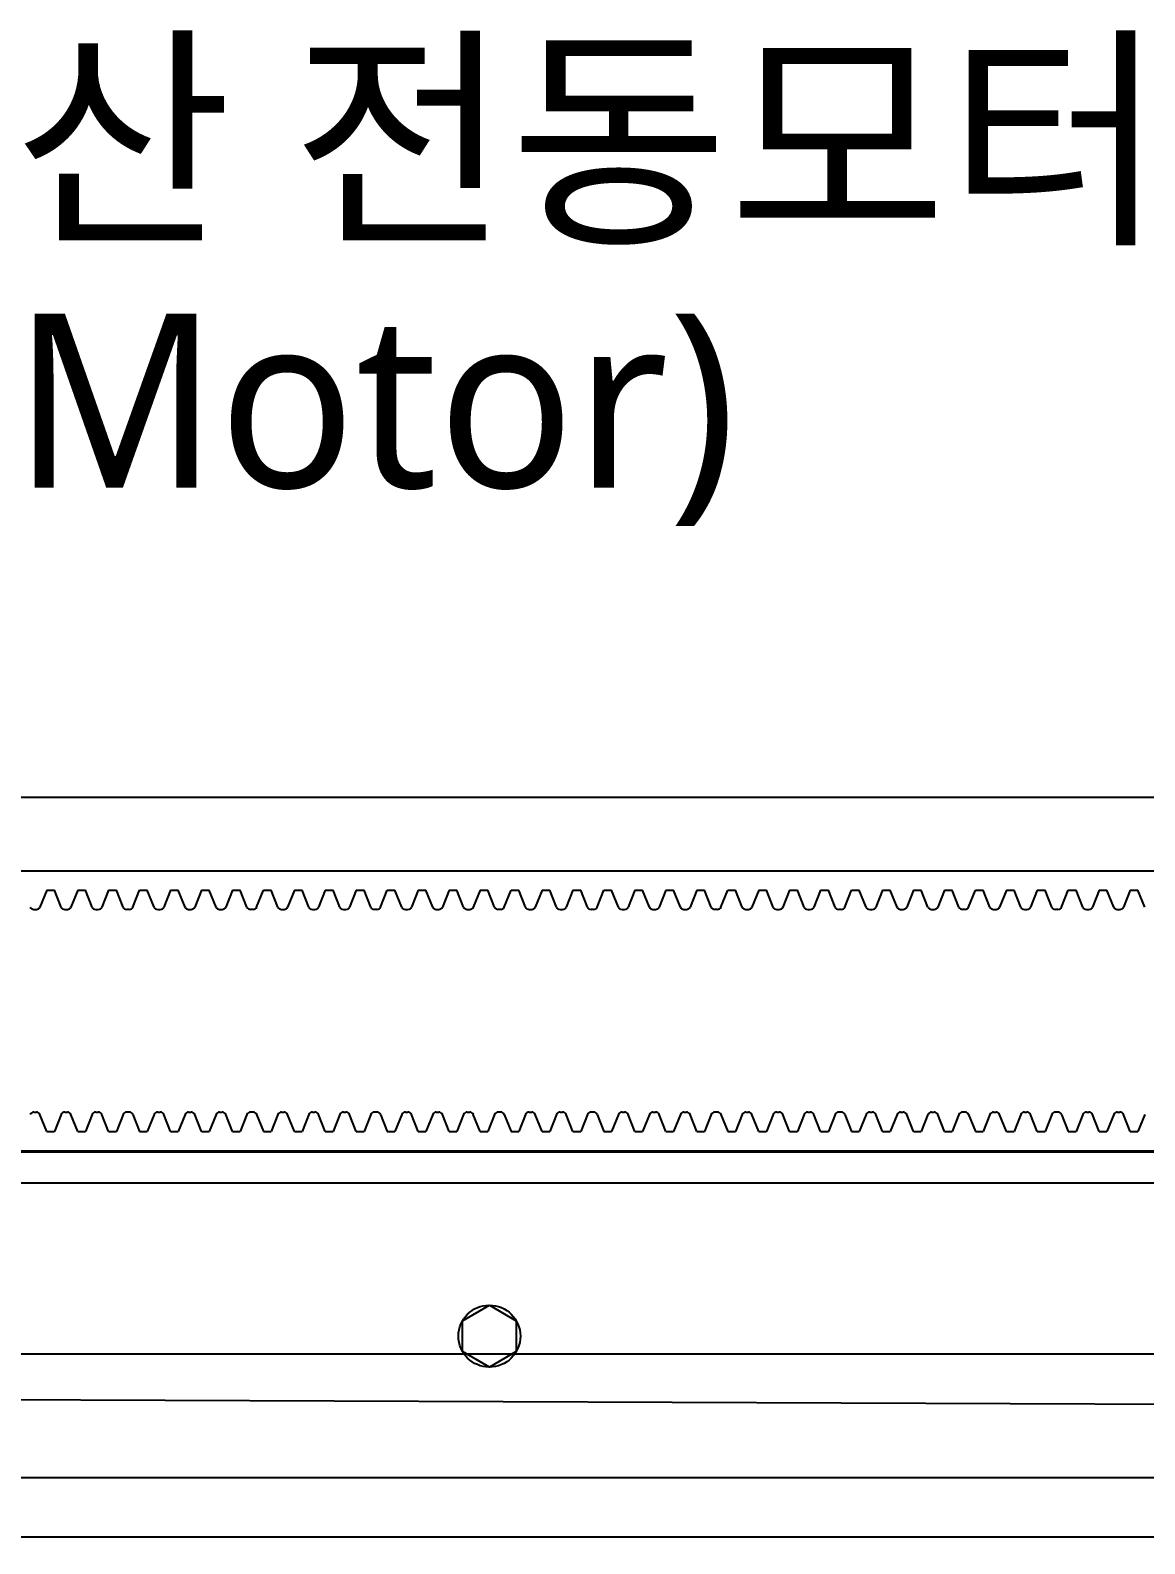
# Model space of a CAD drawing. Header units: millimetres. Extents: x 232323 to 272954, y -5343 to 8721.
# Drawn here: x 233613.2 to 233901.2, y 7480.5 to 7871.9 of the extents above; entities that cross this region are included whole.
import ezdxf
from ezdxf.enums import TextEntityAlignment as Align

# ---------------------------------------------------------------- set-up
doc = ezdxf.new("R2010")
doc.units = ezdxf.units.MM
doc.header["$MEASUREMENT"] = 0
doc.layers.get('0').update_dxf_attribs({"linetype": 'CONTINUOUS'})
doc.layers.add('A-DIMS', color=7, linetype='CONTINUOUS', lineweight=25)
doc.layers.add('A-MKXS-TEXT1', color=3, linetype='CONTINUOUS', lineweight=25)
doc.styles.add('HY울릉도L', font='')
doc.styles.add('맑은고딕', font='malgun.ttf')
doc.styles.get('HY울릉도L').set_extended_font_data('HYwulM')
doc.dimstyles.new('CDIM', dxfattribs={"dimtxt": 3, "dimasz": 1.5, "dimexe": 2, "dimexo": 1, "dimgap": 1, "dimtad": 1, "dimdec": 0, "dimrnd": 0.5, "dimzin": 0, "dimdsep": 32, "dimlunit": 6, "dimtxsty": 'HY울릉도L', "dimblk1": '_CIDOT', "dimblk2": '_CIDOT', "dimsah": 1, "dimcen": 5.5, "dimclrd": 2, "dimclre": 2, "dimclrt": 7, "dimadec": 0, "dimazin": 0, "dimtfac": 1, "dimtdec": 0, "dimtix": 1, "dimtmove": 2, "dimatfit": 1, "dimldrblk": '_CIDOT', "dimfxl": 1, "dimtolj": 1, "dimtzin": 0, "dimlwd": -1, "dimarcsym": 0})

# ---------------------------------------------------------------- blocks, each defined once
blk = doc.blocks.new('sd motor')
at = {"color": 253}
for p, q in [((1929825.98, 125822.42), (1930306.14, 125822.42)), ((1929935.82, 125817.42), (1929934.07, 125813.05)), ((1929935.82, 125817.42), (1929937.82, 125817.42)), ((1929939.57, 125813.05), (1929937.82, 125817.42)), ((1929943.82, 125817.42), (1929942.07, 125813.05)), ((1929943.82, 125817.42), (1929945.82, 125817.42)), ((1929947.57, 125813.05), (1929945.82, 125817.42)), ((1929951.82, 125817.42), (1929950.07, 125813.05)), ((1929951.82, 125817.42), (1929953.82, 125817.42)), ((1929955.57, 125813.05), (1929953.82, 125817.42)), ((1929958.07, 125813.05), (1929959.82, 125817.42)), ((1929959.82, 125817.42), (1929961.82, 125817.42)), ((1929963.57, 125813.05), (1929961.82, 125817.42)), ((1929967.82, 125817.42), (1929966.07, 125813.05)), ((1929967.82, 125817.42), (1929969.82, 125817.42)), ((1929971.57, 125813.05), (1929969.82, 125817.42)), ((1929975.82, 125817.42), (1929974.07, 125813.05)), ((1929975.82, 125817.42), (1929977.82, 125817.42)), ((1929979.57, 125813.05), (1929977.82, 125817.42)), ((1929983.82, 125817.42), (1929982.07, 125813.05)), ((1929983.82, 125817.42), (1929985.82, 125817.42)), ((1929987.57, 125813.05), (1929985.82, 125817.42)), ((1929990.07, 125813.05), (1929991.82, 125817.42)), ((1929991.82, 125817.42), (1929993.82, 125817.42)), ((1929995.57, 125813.05), (1929993.82, 125817.42)), ((1929999.82, 125817.42), (1929998.07, 125813.05)), ((1929999.82, 125817.42), (1930001.82, 125817.42)), ((1930003.57, 125813.05), (1930001.82, 125817.42)), ((1930007.82, 125817.42), (1930006.07, 125813.05)), ((1930007.82, 125817.42), (1930009.82, 125817.42)), ((1930011.57, 125813.05), (1930009.82, 125817.42)), ((1930015.82, 125817.42), (1930014.07, 125813.05)), ((1930015.82, 125817.42), (1930017.82, 125817.42)), ((1930019.57, 125813.05), (1930017.82, 125817.42)), ((1930022.07, 125813.05), (1930023.82, 125817.42)), ((1930023.82, 125817.42), (1930025.82, 125817.42)), ((1930027.57, 125813.05), (1930025.82, 125817.42)), ((1930031.82, 125817.42), (1930030.07, 125813.05)), ((1930031.82, 125817.42), (1930033.82, 125817.42)), ((1930035.57, 125813.05), (1930033.82, 125817.42)), ((1930039.82, 125817.42), (1930038.07, 125813.05)), ((1930039.82, 125817.42), (1930041.82, 125817.42)), ((1930043.57, 125813.05), (1930041.82, 125817.42)), ((1930047.82, 125817.42), (1930046.07, 125813.05)), ((1930047.82, 125817.42), (1930049.82, 125817.42)), ((1930051.57, 125813.05), (1930049.82, 125817.42)), ((1930054.07, 125813.05), (1930055.82, 125817.42)), ((1930055.82, 125817.42), (1930057.82, 125817.42)), ((1930059.57, 125813.05), (1930057.82, 125817.42)), ((1930063.82, 125817.42), (1930062.07, 125813.05)), ((1930063.82, 125817.42), (1930065.82, 125817.42)), ((1930067.57, 125813.05), (1930065.82, 125817.42)), ((1930071.82, 125817.42), (1930070.07, 125813.05)), ((1930071.82, 125817.42), (1930073.82, 125817.42)), ((1930075.57, 125813.05), (1930073.82, 125817.42)), ((1930078.07, 125813.05), (1930079.82, 125817.42)), ((1930079.82, 125817.42), (1930081.82, 125817.42)), ((1930083.57, 125813.05), (1930081.82, 125817.42)), ((1930087.82, 125817.42), (1930086.07, 125813.05)), ((1930087.82, 125817.42), (1930089.82, 125817.42)), ((1930091.57, 125813.05), (1930089.82, 125817.42)), ((1930095.82, 125817.42), (1930094.07, 125813.05)), ((1930095.82, 125817.42), (1930097.82, 125817.42)), ((1930099.57, 125813.05), (1930097.82, 125817.42)), ((1930103.82, 125817.42), (1930102.07, 125813.05)), ((1930103.82, 125817.42), (1930105.82, 125817.42)), ((1930107.57, 125813.05), (1930105.82, 125817.42)), ((1930110.07, 125813.05), (1930111.82, 125817.42)), ((1930111.82, 125817.42), (1930113.82, 125817.42)), ((1930115.57, 125813.05), (1930113.82, 125817.42)), ((1930119.82, 125817.42), (1930118.07, 125813.05)), ((1930119.82, 125817.42), (1930121.82, 125817.42)), ((1930123.57, 125813.05), (1930121.82, 125817.42)), ((1930127.82, 125817.42), (1930126.07, 125813.05)), ((1930127.82, 125817.42), (1930129.82, 125817.42)), ((1930131.57, 125813.05), (1930129.82, 125817.42)), ((1930135.82, 125817.42), (1930134.07, 125813.05)), ((1930135.82, 125817.42), (1930137.82, 125817.42)), ((1930139.57, 125813.05), (1930137.82, 125817.42)), ((1930142.07, 125813.05), (1930143.82, 125817.42)), ((1930143.82, 125817.42), (1930145.82, 125817.42)), ((1930147.57, 125813.05), (1930145.82, 125817.42)), ((1930151.82, 125817.42), (1930150.07, 125813.05)), ((1930151.82, 125817.42), (1930153.82, 125817.42)), ((1930155.57, 125813.05), (1930153.82, 125817.42)), ((1930159.82, 125817.42), (1930158.07, 125813.05)), ((1930159.82, 125817.42), (1930161.82, 125817.42)), ((1930163.57, 125813.05), (1930161.82, 125817.42)), ((1930167.82, 125817.42), (1930166.07, 125813.05)), ((1930167.82, 125817.42), (1930169.82, 125817.42)), ((1930171.57, 125813.05), (1930169.82, 125817.42)), ((1930174.07, 125813.05), (1930175.82, 125817.42)), ((1930175.82, 125817.42), (1930177.82, 125817.42)), ((1930179.57, 125813.05), (1930177.82, 125817.42)), ((1930183.82, 125817.42), (1930182.07, 125813.05)), ((1930183.82, 125817.42), (1930185.82, 125817.42)), ((1930187.57, 125813.05), (1930185.82, 125817.42)), ((1930191.82, 125817.42), (1930190.07, 125813.05)), ((1930191.82, 125817.42), (1930193.82, 125817.42)), ((1930195.57, 125813.05), (1930193.82, 125817.42)), ((1930198.07, 125813.05), (1930199.82, 125817.42)), ((1930199.82, 125817.42), (1930201.82, 125817.42)), ((1930203.57, 125813.05), (1930201.82, 125817.42)), ((1930207.82, 125817.42), (1930206.07, 125813.05)), ((1930207.82, 125817.42), (1930209.82, 125817.42)), ((1930211.57, 125813.05), (1930209.82, 125817.42)), ((1930215.82, 125817.42), (1930214.07, 125813.05)), ((1930215.82, 125817.42), (1930217.82, 125817.42)), ((1930219.57, 125813.05), (1930217.82, 125817.42)), ((1929932.5, 125812.42), (1929933.15, 125812.42)), ((1929940.5, 125812.42), (1929941.15, 125812.42)), ((1929948.5, 125812.42), (1929949.15, 125812.42)), ((1929957.15, 125812.42), (1929956.5, 125812.42)), ((1929964.5, 125812.42), (1929965.15, 125812.42)), ((1929972.5, 125812.42), (1929973.15, 125812.42)), ((1929980.5, 125812.42), (1929981.15, 125812.42)), ((1929989.15, 125812.42), (1929988.5, 125812.42)), ((1929996.5, 125812.42), (1929997.15, 125812.42)), ((1930004.5, 125812.42), (1930005.15, 125812.42)), ((1930012.5, 125812.42), (1930013.15, 125812.42)), ((1930021.15, 125812.42), (1930020.5, 125812.42)), ((1930028.5, 125812.42), (1930029.15, 125812.42)), ((1930036.5, 125812.42), (1930037.15, 125812.42)), ((1930044.5, 125812.42), (1930045.15, 125812.42)), ((1930053.15, 125812.42), (1930052.5, 125812.42)), ((1930060.5, 125812.42), (1930061.15, 125812.42)), ((1930068.5, 125812.42), (1930069.15, 125812.42)), ((1930077.15, 125812.42), (1930076.5, 125812.42)), ((1930084.5, 125812.42), (1930085.15, 125812.42)), ((1930092.5, 125812.42), (1930093.15, 125812.42)), ((1930100.5, 125812.42), (1930101.15, 125812.42)), ((1930109.15, 125812.42), (1930108.5, 125812.42)), ((1930116.5, 125812.42), (1930117.15, 125812.42)), ((1930124.5, 125812.42), (1930125.15, 125812.42)), ((1930132.5, 125812.42), (1930133.15, 125812.42)), ((1930141.15, 125812.42), (1930140.5, 125812.42)), ((1930148.5, 125812.42), (1930149.15, 125812.42)), ((1930156.5, 125812.42), (1930157.15, 125812.42)), ((1930164.5, 125812.42), (1930165.15, 125812.42)), ((1930173.15, 125812.42), (1930172.5, 125812.42)), ((1930180.5, 125812.42), (1930181.15, 125812.42)), ((1930188.5, 125812.42), (1930189.15, 125812.42)), ((1930197.15, 125812.42), (1930196.5, 125812.42)), ((1930204.5, 125812.42), (1930205.15, 125812.42)), ((1930212.5, 125812.42), (1930213.15, 125812.42)), ((1929932.5, 125760.04), (1929933.15, 125760.04)), ((1929935.82, 125755.04), (1929934.07, 125759.41)), ((1929939.57, 125759.41), (1929937.82, 125755.04)), ((1929940.5, 125760.04), (1929941.15, 125760.04)), ((1929943.82, 125755.04), (1929942.07, 125759.41)), ((1929947.57, 125759.41), (1929945.82, 125755.04)), ((1929948.5, 125760.04), (1929949.15, 125760.04)), ((1929951.82, 125755.04), (1929950.07, 125759.41)), ((1929955.57, 125759.41), (1929953.82, 125755.04)), ((1929957.15, 125760.04), (1929956.5, 125760.04)), ((1929958.07, 125759.41), (1929959.82, 125755.04)), ((1929963.57, 125759.41), (1929961.82, 125755.04)), ((1929964.5, 125760.04), (1929965.15, 125760.04)), ((1929967.82, 125755.04), (1929966.07, 125759.41)), ((1929971.57, 125759.41), (1929969.82, 125755.04)), ((1929972.5, 125760.04), (1929973.15, 125760.04)), ((1929975.82, 125755.04), (1929974.07, 125759.41)), ((1929979.57, 125759.41), (1929977.82, 125755.04)), ((1929980.5, 125760.04), (1929981.15, 125760.04)), ((1929983.82, 125755.04), (1929982.07, 125759.41)), ((1929987.57, 125759.41), (1929985.82, 125755.04)), ((1929989.15, 125760.04), (1929988.5, 125760.04)), ((1929990.07, 125759.41), (1929991.82, 125755.04)), ((1929995.57, 125759.41), (1929993.82, 125755.04)), ((1929996.5, 125760.04), (1929997.15, 125760.04)), ((1929999.82, 125755.04), (1929998.07, 125759.41)), ((1930003.57, 125759.41), (1930001.82, 125755.04)), ((1930004.5, 125760.04), (1930005.15, 125760.04)), ((1930007.82, 125755.04), (1930006.07, 125759.41)), ((1930011.57, 125759.41), (1930009.82, 125755.04)), ((1930012.5, 125760.04), (1930013.15, 125760.04)), ((1930015.82, 125755.04), (1930014.07, 125759.41)), ((1930019.57, 125759.41), (1930017.82, 125755.04)), ((1930021.15, 125760.04), (1930020.5, 125760.04)), ((1930022.07, 125759.41), (1930023.82, 125755.04)), ((1930027.57, 125759.41), (1930025.82, 125755.04)), ((1930028.5, 125760.04), (1930029.15, 125760.04)), ((1930031.82, 125755.04), (1930030.07, 125759.41)), ((1930035.57, 125759.41), (1930033.82, 125755.04)), ((1930036.5, 125760.04), (1930037.15, 125760.04)), ((1930039.82, 125755.04), (1930038.07, 125759.41)), ((1930043.57, 125759.41), (1930041.82, 125755.04)), ((1930044.5, 125760.04), (1930045.15, 125760.04)), ((1930047.82, 125755.04), (1930046.07, 125759.41)), ((1930051.57, 125759.41), (1930049.82, 125755.04)), ((1930053.15, 125760.04), (1930052.5, 125760.04)), ((1930054.07, 125759.41), (1930055.82, 125755.04)), ((1930059.57, 125759.41), (1930057.82, 125755.04)), ((1930060.5, 125760.04), (1930061.15, 125760.04)), ((1930063.82, 125755.04), (1930062.07, 125759.41)), ((1930067.57, 125759.41), (1930065.82, 125755.04)), ((1930068.5, 125760.04), (1930069.15, 125760.04)), ((1930071.82, 125755.04), (1930070.07, 125759.41)), ((1930075.57, 125759.41), (1930073.82, 125755.04)), ((1930077.15, 125760.04), (1930076.5, 125760.04)), ((1930078.07, 125759.41), (1930079.82, 125755.04)), ((1930083.57, 125759.41), (1930081.82, 125755.04)), ((1930084.5, 125760.04), (1930085.15, 125760.04)), ((1930087.82, 125755.04), (1930086.07, 125759.41)), ((1930091.57, 125759.41), (1930089.82, 125755.04)), ((1930092.5, 125760.04), (1930093.15, 125760.04)), ((1930095.82, 125755.04), (1930094.07, 125759.41)), ((1930099.57, 125759.41), (1930097.82, 125755.04)), ((1930100.5, 125760.04), (1930101.15, 125760.04)), ((1930103.82, 125755.04), (1930102.07, 125759.41)), ((1930107.57, 125759.41), (1930105.82, 125755.04)), ((1930109.15, 125760.04), (1930108.5, 125760.04)), ((1930110.07, 125759.41), (1930111.82, 125755.04)), ((1930115.57, 125759.41), (1930113.82, 125755.04)), ((1930116.5, 125760.04), (1930117.15, 125760.04)), ((1930119.82, 125755.04), (1930118.07, 125759.41)), ((1930123.57, 125759.41), (1930121.82, 125755.04)), ((1930124.5, 125760.04), (1930125.15, 125760.04)), ((1930127.82, 125755.04), (1930126.07, 125759.41)), ((1930131.57, 125759.41), (1930129.82, 125755.04)), ((1930132.5, 125760.04), (1930133.15, 125760.04)), ((1930135.82, 125755.04), (1930134.07, 125759.41)), ((1930139.57, 125759.41), (1930137.82, 125755.04)), ((1930141.15, 125760.04), (1930140.5, 125760.04)), ((1930142.07, 125759.41), (1930143.82, 125755.04)), ((1930147.57, 125759.41), (1930145.82, 125755.04)), ((1930148.5, 125760.04), (1930149.15, 125760.04)), ((1930151.82, 125755.04), (1930150.07, 125759.41)), ((1930155.57, 125759.41), (1930153.82, 125755.04)), ((1930156.5, 125760.04), (1930157.15, 125760.04)), ((1930159.82, 125755.04), (1930158.07, 125759.41)), ((1930163.57, 125759.41), (1930161.82, 125755.04)), ((1930164.5, 125760.04), (1930165.15, 125760.04)), ((1930167.82, 125755.04), (1930166.07, 125759.41)), ((1930171.57, 125759.41), (1930169.82, 125755.04)), ((1930173.15, 125760.04), (1930172.5, 125760.04)), ((1930174.07, 125759.41), (1930175.82, 125755.04)), ((1930179.57, 125759.41), (1930177.82, 125755.04)), ((1930180.5, 125760.04), (1930181.15, 125760.04)), ((1930183.82, 125755.04), (1930182.07, 125759.41)), ((1930187.57, 125759.41), (1930185.82, 125755.04)), ((1930188.5, 125760.04), (1930189.15, 125760.04)), ((1930191.82, 125755.04), (1930190.07, 125759.41)), ((1930195.57, 125759.41), (1930193.82, 125755.04)), ((1930197.15, 125760.04), (1930196.5, 125760.04)), ((1930198.07, 125759.41), (1930199.82, 125755.04)), ((1930203.57, 125759.41), (1930201.82, 125755.04)), ((1930204.5, 125760.04), (1930205.15, 125760.04)), ((1930207.82, 125755.04), (1930206.07, 125759.41)), ((1930211.57, 125759.41), (1930209.82, 125755.04)), ((1930212.5, 125760.04), (1930213.15, 125760.04)), ((1930215.82, 125755.04), (1930214.07, 125759.41)), ((1930219.57, 125759.41), (1930217.82, 125755.04)), ((1929935.82, 125755.04), (1929937.82, 125755.04)), ((1929943.82, 125755.04), (1929945.82, 125755.04)), ((1929951.82, 125755.04), (1929953.82, 125755.04)), ((1929959.82, 125755.04), (1929961.82, 125755.04)), ((1929967.82, 125755.04), (1929969.82, 125755.04)), ((1929975.82, 125755.04), (1929977.82, 125755.04)), ((1929983.82, 125755.04), (1929985.82, 125755.04)), ((1929991.82, 125755.04), (1929993.82, 125755.04)), ((1929999.82, 125755.04), (1930001.82, 125755.04)), ((1930007.82, 125755.04), (1930009.82, 125755.04)), ((1930015.82, 125755.04), (1930017.82, 125755.04)), ((1930023.82, 125755.04), (1930025.82, 125755.04)), ((1930031.82, 125755.04), (1930033.82, 125755.04)), ((1930039.82, 125755.04), (1930041.82, 125755.04)), ((1930047.82, 125755.04), (1930049.82, 125755.04)), ((1930055.82, 125755.04), (1930057.82, 125755.04)), ((1930063.82, 125755.04), (1930065.82, 125755.04)), ((1930071.82, 125755.04), (1930073.82, 125755.04)), ((1930079.82, 125755.04), (1930081.82, 125755.04)), ((1930087.82, 125755.04), (1930089.82, 125755.04)), ((1930095.82, 125755.04), (1930097.82, 125755.04)), ((1930103.82, 125755.04), (1930105.82, 125755.04)), ((1930111.82, 125755.04), (1930113.82, 125755.04)), ((1930119.82, 125755.04), (1930121.82, 125755.04)), ((1930127.82, 125755.04), (1930129.82, 125755.04)), ((1930135.82, 125755.04), (1930137.82, 125755.04)), ((1930143.82, 125755.04), (1930145.82, 125755.04)), ((1930151.82, 125755.04), (1930153.82, 125755.04)), ((1930159.82, 125755.04), (1930161.82, 125755.04)), ((1930167.82, 125755.04), (1930169.82, 125755.04)), ((1930175.82, 125755.04), (1930177.82, 125755.04)), ((1930183.82, 125755.04), (1930185.82, 125755.04)), ((1930191.82, 125755.04), (1930193.82, 125755.04)), ((1930199.82, 125755.04), (1930201.82, 125755.04)), ((1930207.82, 125755.04), (1930209.82, 125755.04)), ((1930215.82, 125755.04), (1930217.82, 125755.04)), ((1929825.98, 125750.04), (1930270.49, 125750.04))]:
    blk.add_line(p, q, dxfattribs=at)
for centre, start, end in [((1929932.5, 125813.42), 201.7931, 270), ((1929933.15, 125813.42), 270, 338.2069), ((1929940.5, 125813.42), 201.7931, 270), ((1929941.15, 125813.42), 270, 338.2069), ((1929948.5, 125813.42), 201.7931, 270), ((1929949.15, 125813.42), 270, 338.2069), ((1929956.5, 125813.42), 201.7931, 270), ((1929957.15, 125813.42), 270, 338.2069), ((1929964.5, 125813.42), 201.7931, 270), ((1929965.15, 125813.42), 270, 338.2069), ((1929972.5, 125813.42), 201.7931, 270), ((1929973.15, 125813.42), 270, 338.2069), ((1929980.5, 125813.42), 201.7931, 270), ((1929981.15, 125813.42), 270, 338.2069), ((1929988.5, 125813.42), 201.7931, 270), ((1929989.15, 125813.42), 270, 338.2069), ((1929996.5, 125813.42), 201.7931, 270), ((1929997.15, 125813.42), 270, 338.2069), ((1930004.5, 125813.42), 201.7931, 270), ((1930005.15, 125813.42), 270, 338.2069), ((1930012.5, 125813.42), 201.7931, 270), ((1930013.15, 125813.42), 270, 338.2069), ((1930020.5, 125813.42), 201.7931, 270), ((1930021.15, 125813.42), 270, 338.2069), ((1930028.5, 125813.42), 201.7931, 270), ((1930029.15, 125813.42), 270, 338.2069), ((1930036.5, 125813.42), 201.7931, 270), ((1930037.15, 125813.42), 270, 338.2069), ((1930044.5, 125813.42), 201.7931, 270), ((1930045.15, 125813.42), 270, 338.2069), ((1930052.5, 125813.42), 201.7931, 270), ((1930053.15, 125813.42), 270, 338.2069), ((1930060.5, 125813.42), 201.7931, 270), ((1930061.15, 125813.42), 270, 338.2069), ((1930068.5, 125813.42), 201.7931, 270), ((1930069.15, 125813.42), 270, 338.2069), ((1930076.5, 125813.42), 201.7931, 270), ((1930077.15, 125813.42), 270, 338.2069), ((1930084.5, 125813.42), 201.7931, 270), ((1930085.15, 125813.42), 270, 338.2069), ((1930092.5, 125813.42), 201.7931, 270), ((1930093.15, 125813.42), 270, 338.2069), ((1930100.5, 125813.42), 201.7931, 270), ((1930101.15, 125813.42), 270, 338.2069), ((1930108.5, 125813.42), 201.7931, 270), ((1930109.15, 125813.42), 270, 338.2069), ((1930116.5, 125813.42), 201.7931, 270), ((1930117.15, 125813.42), 270, 338.2069), ((1930124.5, 125813.42), 201.7931, 270), ((1930125.15, 125813.42), 270, 338.2069), ((1930132.5, 125813.42), 201.7931, 270), ((1930133.15, 125813.42), 270, 338.2069), ((1930140.5, 125813.42), 201.7931, 270), ((1930141.15, 125813.42), 270, 338.2069), ((1930148.5, 125813.42), 201.7931, 270), ((1930149.15, 125813.42), 270, 338.2069), ((1930156.5, 125813.42), 201.7931, 270), ((1930157.15, 125813.42), 270, 338.2069), ((1930164.5, 125813.42), 201.7931, 270), ((1930165.15, 125813.42), 270, 338.2069), ((1930172.5, 125813.42), 201.7931, 270), ((1930173.15, 125813.42), 270, 338.2069), ((1930180.5, 125813.42), 201.7931, 270), ((1930181.15, 125813.42), 270, 338.2069), ((1930188.5, 125813.42), 201.7931, 270), ((1930189.15, 125813.42), 270, 338.2069), ((1930196.5, 125813.42), 201.7931, 270), ((1930197.15, 125813.42), 270, 338.2069), ((1930204.5, 125813.42), 201.7931, 270), ((1930205.15, 125813.42), 270, 338.2069), ((1930212.5, 125813.42), 201.7931, 270), ((1930213.15, 125813.42), 270, 338.2069), ((1929932.5, 125759.04), 90, 158.2069), ((1929933.15, 125759.04), 21.7931, 90), ((1929940.5, 125759.04), 90, 158.2069), ((1929941.15, 125759.04), 21.7931, 90), ((1929948.5, 125759.04), 90, 158.2069), ((1929949.15, 125759.04), 21.7931, 90), ((1929956.5, 125759.04), 90, 158.2069), ((1929957.15, 125759.04), 21.7931, 90), ((1929964.5, 125759.04), 90, 158.2069), ((1929965.15, 125759.04), 21.7931, 90), ((1929972.5, 125759.04), 90, 158.2069), ((1929973.15, 125759.04), 21.7931, 90), ((1929980.5, 125759.04), 90, 158.2069), ((1929981.15, 125759.04), 21.7931, 90), ((1929988.5, 125759.04), 90, 158.2069), ((1929989.15, 125759.04), 21.7931, 90), ((1929996.5, 125759.04), 90, 158.2069), ((1929997.15, 125759.04), 21.7931, 90), ((1930004.5, 125759.04), 90, 158.2069), ((1930005.15, 125759.04), 21.7931, 90), ((1930012.5, 125759.04), 90, 158.2069), ((1930013.15, 125759.04), 21.7931, 90), ((1930020.5, 125759.04), 90, 158.2069), ((1930021.15, 125759.04), 21.7931, 90), ((1930028.5, 125759.04), 90, 158.2069), ((1930029.15, 125759.04), 21.7931, 90), ((1930036.5, 125759.04), 90, 158.2069), ((1930037.15, 125759.04), 21.7931, 90), ((1930044.5, 125759.04), 90, 158.2069), ((1930045.15, 125759.04), 21.7931, 90), ((1930052.5, 125759.04), 90, 158.2069), ((1930053.15, 125759.04), 21.7931, 90), ((1930060.5, 125759.04), 90, 158.2069), ((1930061.15, 125759.04), 21.7931, 90), ((1930068.5, 125759.04), 90, 158.2069), ((1930069.15, 125759.04), 21.7931, 90), ((1930076.5, 125759.04), 90, 158.2069), ((1930077.15, 125759.04), 21.7931, 90), ((1930084.5, 125759.04), 90, 158.2069), ((1930085.15, 125759.04), 21.7931, 90), ((1930092.5, 125759.04), 90, 158.2069), ((1930093.15, 125759.04), 21.7931, 90), ((1930100.5, 125759.04), 90, 158.2069), ((1930101.15, 125759.04), 21.7931, 90), ((1930108.5, 125759.04), 90, 158.2069), ((1930109.15, 125759.04), 21.7931, 90), ((1930116.5, 125759.04), 90, 158.2069), ((1930117.15, 125759.04), 21.7931, 90), ((1930124.5, 125759.04), 90, 158.2069), ((1930125.15, 125759.04), 21.7931, 90), ((1930132.5, 125759.04), 90, 158.2069), ((1930133.15, 125759.04), 21.7931, 90), ((1930140.5, 125759.04), 90, 158.2069), ((1930141.15, 125759.04), 21.7931, 90), ((1930148.5, 125759.04), 90, 158.2069), ((1930149.15, 125759.04), 21.7931, 90), ((1930156.5, 125759.04), 90, 158.2069), ((1930157.15, 125759.04), 21.7931, 90), ((1930164.5, 125759.04), 90, 158.2069), ((1930165.15, 125759.04), 21.7931, 90), ((1930172.5, 125759.04), 90, 158.2069), ((1930173.15, 125759.04), 21.7931, 90), ((1930180.5, 125759.04), 90, 158.2069), ((1930181.15, 125759.04), 21.7931, 90), ((1930188.5, 125759.04), 90, 158.2069), ((1930189.15, 125759.04), 21.7931, 90), ((1930196.5, 125759.04), 90, 158.2069), ((1930197.15, 125759.04), 21.7931, 90), ((1930204.5, 125759.04), 90, 158.2069), ((1930205.15, 125759.04), 21.7931, 90), ((1930212.5, 125759.04), 90, 158.2069), ((1930213.15, 125759.04), 21.7931, 90)]:
    blk.add_arc(centre, 1, start, end, dxfattribs=at)
blk = doc.blocks.new('A$C75D13664')
at = {"color": 7}
for p, q in [((-2701.21, 3309.03), (2588.56, 3309.03)), ((-2698.36, 3217.28), (2583.56, 3217.28)), ((-2698.36, 3209.28), (2583.56, 3209.28)), ((-2698.36, 3133.05), (2583.56, 3133.05)), ((-2698.36, 3117.73), (2583.56, 3117.73))]:
    blk.add_line(p, q, dxfattribs=at)
at = {"color": 1}
for p, q in [((-1261.44, 3164.96), (-1761.44, 3164.96)), ((-1260.26, 3151.38), (-2696.21, 3157.15))]:
    blk.add_line(p, q, dxfattribs=at)
at = {"color": 7}
blk.add_lwpolyline([(-1572.71, 3177.62), (-1565.78, 3173.62), (-1565.78, 3165.62), (-1572.71, 3161.62), (-1579.64, 3165.62), (-1579.64, 3173.62)], close=True, dxfattribs=at)
blk.add_circle((-1572.71, 3169.62), 8, dxfattribs=at)
blk.add_blockref('sd motor', (-1931622.93, -122532.46))
blk = doc.blocks.new('_CIDOT')
at = {"color": 0, "linetype": 'ByBlock'}
blk.add_line((2, 0), (-1, 0), dxfattribs=at)
at = {"color": 0, "linetype": 'ByBlock', "const_width": 0.5}
blk.add_lwpolyline([(-0.25, 0, 1), (0.25, 0, 1)], format="xyb", close=True, dxfattribs=at)
blk = doc.blocks.new('*D85')
at = {"layer": 'A-DIMS', "lineweight": -2, "transparency": 16777216}
for p, q in [((233543.09, 7603.32), (233543.09, 7278.26)), ((234043.09, 7443.26), (234043.09, 7278.26))]:
    blk.add_line(p, q, dxfattribs=at)
at = {"layer": 'A-DIMS', "transparency": 16777216}
blk.add_line((233565.59, 7308.26), (234020.59, 7308.26), dxfattribs=at)
at = {"layer": 'A-DIMS', "transparency": 16777216, "xscale": 22.5, "yscale": 22.5, "zscale": 22.5, "rotation": 180}
blk.add_blockref('_CIDOT', (233543.09, 7308.26), dxfattribs=at)
at = {"layer": 'A-DIMS', "transparency": 16777216, "xscale": 22.5, "yscale": 22.5, "zscale": 22.5}
blk.add_blockref('_CIDOT', (234043.09, 7308.26), dxfattribs=at)
at = {"layer": 'A-DIMS', "color": 3, "transparency": 16777216, "insert": (233793.09, 7346.51), "char_height": 45, "attachment_point": 5, "style": '맑은고딕'}
blk.add_mtext('\\A1;500', dxfattribs=at)

msp = doc.modelspace()

# ---------------------------------------------------------------- block references
msp.add_blockref('A$C75D13664', (235304.53, 4364.55))

# ---------------------------------------------------------------- texts
at = {"layer": 'A-MKXS-TEXT1', "style": '맑은고딕'}
for s, p in [('독일산 전동모터', (233495.98, 7843.62)), ('(DC Motor)', (233495.98, 7776.12))]:
    msp.add_text(s, height=45, dxfattribs=at).set_placement(p, align=Align.MIDDLE_LEFT)

# ---------------------------------------------------------------- dimensions: what is measured, and where the dimension line sits
at = {"layer": 'A-DIMS'}
dim = msp.add_linear_dim(base=(234043.09, 7308.26), p1=(233543.09, 7618.32), p2=(234043.09, 7458.26), dimstyle='CDIM', override={"dimscale": 15, "dimtxsty": '맑은고딕', "dimclrd": 256, "dimclre": 256, "dimclrt": 3}, dxfattribs=at)
dim.commit()
dim.dimension.update_dxf_attribs({"geometry": '*D85', "text_midpoint": (233793.09, 7346.51)})

doc.saveas('drawing.dxf')
